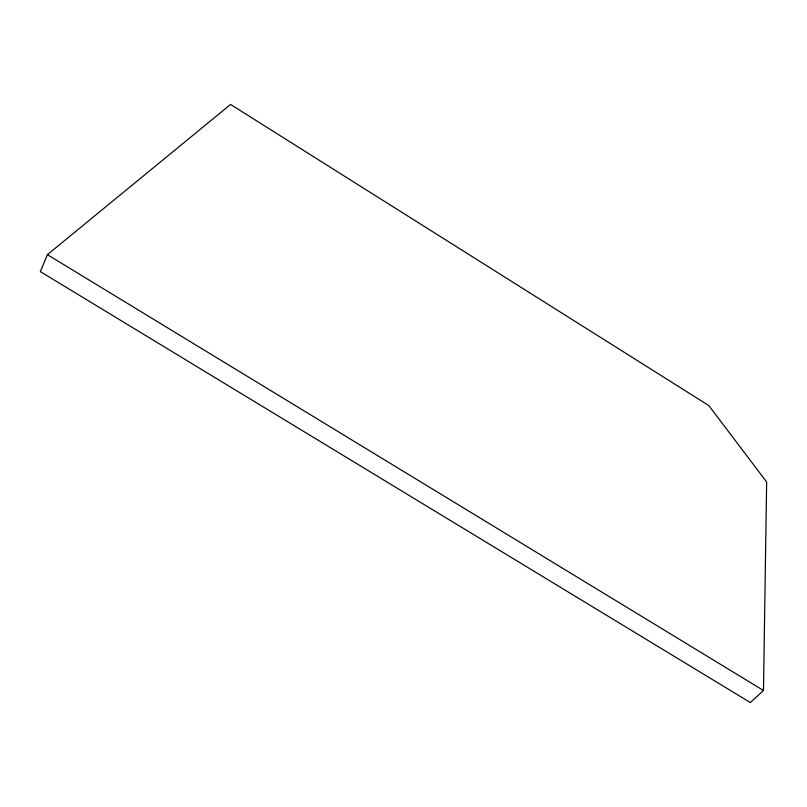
<?xml version="1.0" encoding="UTF-8"?>
<svg xmlns="http://www.w3.org/2000/svg" width="807" height="807" viewBox="0 0 807 807"><rect width="100%" height="100%" fill="white"/><g stroke="black" fill="none" stroke-linecap="round" stroke-linejoin="round"><path stroke-width="1.21" d="M763.483 690.489L766.65 482.001L708.828 405.578L230.58 104.456L47.401 254.669L40.35 271.616L750.349 702.544L763.483 690.489L47.401 254.669"/></g></svg>
